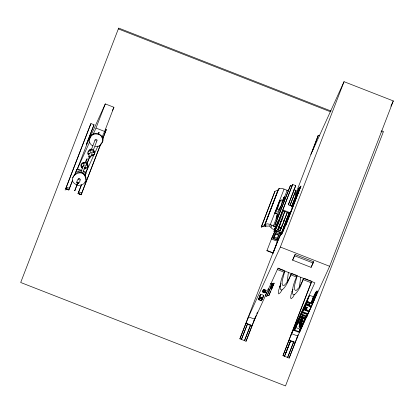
<?xml version="1.0" encoding="UTF-8"?>
<svg xmlns="http://www.w3.org/2000/svg" width="414" height="414" viewBox="0 0 414 414"><rect width="100%" height="100%" fill="white"/><g stroke="black" fill="none" stroke-linecap="round" stroke-linejoin="round"><path stroke-width="0.62" d="M81.284 164.793L81.91 167.116M83.007 162.94L83.405 163.602L84.285 163.261M85.848 180.012C84.694 163.54 61.805 179.919 78.246 185.436C95.825 183.883 79.669 161.952 72.823 177.741M86.272 164.213C86.236 165.683 88.529 164.425 87.199 163.716M89.579 156.611L86.666 164.617L89.89 156.73M86.893 158.779C87.882 158.583 85.175 160.71 85.507 162.381M86.899 164.487L86.614 164.306M94.459 153.428C94.909 146.872 83.99 151.115 89.062 155.519M261.332 298.09L261.7 297.749L261.084 298.727L260.215 298.385L260.836 296.926L260.22 297.904M260.468 297.268L260.215 298.385M261.451 298.385L261.105 297.562L260.587 297.562M280.319 227.798L279.823 227.736L280.992 228.13L279.936 230.448L278.094 229.729L279.714 225.521M299.094 326.144L300.134 324.359L299.586 324.871L299.084 326.869L299.622 327.376L300.388 327.376L300.942 326.863L301.444 324.871L300.906 324.359L299.731 324.328L299.193 323.82L299.203 323.096L300.248 321.311L301.014 321.311L301.552 321.823L301.05 323.815L300.502 324.328L301.542 322.547M299.689 322.382L299.695 321.823M300.523 320.912L301.019 318.915L301.573 318.402L302.344 318.402L302.877 318.915L302.38 320.907L301.827 321.419L301.056 321.419L300.523 320.912L300.849 320.063M301.019 318.915L301.009 319.639L301.547 320.146M300.942 326.863L301.444 324.871M301.05 323.815L301.066 323.096L300.528 322.584L299.757 322.584L299.203 323.096M302.38 320.907L302.391 320.188L301.853 319.675L301.081 319.675L300.533 320.188M303.555 317.341L303.089 318.361L302.008 317.942L302.474 316.917L303.11 316.917M303.716 317.279L303.705 317.999L303.151 318.511L302.38 318.511L301.847 318.004L302.282 316.881M66.902 188.851L67.047 189.767L67.487 189.545M79.219 193.659L79.364 194.575L80.088 194M284.589 197.633L284.356 198.875M284.713 197.25L284.18 199.372M284.697 197.68L284.589 196.997L284.17 199.025L283.347 200.21L283.533 198.777L284.356 197.592M284.879 270.834L282.244 280.589L282.089 283.088L282.369 284.806L283.062 285.624L284.123 285.489L287.037 282.462L288.413 272.448M297.195 275.641L294.561 285.401L294.685 289.614L295.379 290.431L296.44 290.302L299.353 287.269L300.73 277.261M276.241 217.474L276.273 218.582L277.266 217.345M277.815 215.311C274.741 222.152 279.02 209.774 277.339 217.143M277.515 216.646L277.613 215.057L276.842 215.854M284.646 197.773C283.932 200.811 282.86 198.86 284.397 197.126M314.676 297.506L312.668 302.225L311.944 302.8C312.094 298.561 314.583 294.059 317.083 290.731L317.233 291.647L316.72 293.516L313.538 300.497L313.879 299.25M314.692 294.778L314.179 296.647L314.329 297.562L315.054 296.988L316.265 294.012M311.794 301.884L315.489 293.034M315.473 295.762L314.257 298.732L313.533 299.312L313.388 298.396L313.9 296.522L315.566 293.05M281.53 220.113L279.502 225.33L279.797 224.497M89.647 138.845C92.079 127.315 109.896 136.656 100.291 144.657M81.646 165.864L81.998 166.687L82.929 166.185M76.818 182.646C77.242 186.533 80.787 180.835 80.135 179.552C79.711 175.665 76.171 181.368 76.818 182.646C77.268 181.529 79.193 182.222 78.665 183.371M77.651 182.781L74.737 190.787L77.961 182.9M78.287 178.832L78.406 179.769M74.96 190.704L74.67 190.543M82.609 173.135L85.279 166.195C85.926 164.539 82.81 164.544 83.421 166.2M88.068 151.974C91.52 143.751 99.489 155.757 90.656 156.14M88.384 153.206L88.524 152.906M86.195 167.463L85.263 167.96L85.005 166.997M93.414 149.868L96.959 140.662C97.611 139.006 94.495 139.011 95.101 140.662M93.103 151.239L93.305 151.979L94.247 151.86M98.822 132.609C99.608 133.287 98.46 131.269 98.361 133.81M94.335 151.721L94.133 150.981M278.027 189.69C279.134 187.718 282.327 188.158 284.04 189.157M279.61 227.586C280.537 229.009 278.881 228.404 280.532 227.948M276.241 217.283L276.754 216.004M276.547 216.496L276.143 218.871L277.473 216.853M280.589 206.332L278.979 210.146L277.81 211.833L276.93 212.273L276.578 211.352L276.847 209.313L278.803 204.226M283.388 198.72L283.021 200.697L283.657 200.381M290.033 276.79L290.944 274.171M303.079 279.507C301.035 284.894 299.048 290.902 294.452 294.659L293.391 294.794L292.698 293.976C291.798 287.72 294.633 281.592 296.9 275.905M319.789 135.906L318.247 135.306L312.228 151.477M279.481 219.974L279.181 220.781M312.663 303.239L308.963 311.452L303.71 309.403L307.162 301.822L312.472 303.736M90.283 125.033L65.728 188.784L68.807 189.985L72.75 180.038M65.133 190.093L90.945 123.579L94.025 124.785L86.236 144.833M68.807 189.985L72.548 180.297M75.074 173.74L76.885 169.305L81.501 171.106M86.474 144.124L94.025 124.785M74.815 174.672L76.885 169.305M82.034 170.584L77.439 168.788L86.743 144.621L105.296 103.909L113.917 107.273L104.613 131.445L101.963 137.262M93.072 134.472L95.991 128.076L105.296 103.909M80.761 172.415L83.431 165.476M83.871 168.959C87.442 169.688 89.274 164.146 85.682 162.93L87.204 158.898M91.349 149.723L95.111 139.937M98.667 133.929L99.132 132.728M83.183 171.034L86.06 172.157L87.421 168.617M87.871 167.442L88.555 165.672M100.799 143.994L81.123 194.797L78.044 193.592L81.325 185.099M84.999 175.562L86.122 172.912L83.235 171.784M78.044 193.592L81.527 184.841M84.973 175.893L86.122 172.912M81.123 194.797L100.597 144.248M102.91 138.25L105.679 131.047M102.646 139.192L106.341 129.592L105.316 129.194M261.255 226.815L274.922 191.325L278.037 190.119L264.494 225.899L261.379 227.105L261.255 226.815L264.391 225.599L278.037 190.119M261.379 227.105L274.922 191.325M274.601 229.723L272.133 228.761L269.716 226.101C268.049 225.661 262.74 227.452 265.095 224.3L278.762 188.81M274.901 212.946L277.98 214.147L277.851 214.442L274.772 213.236L279.802 200.226L280.827 200.624M277.613 215.057L283.119 200.811M284.454 197.287L287.14 190.305L287.011 190.6M265.095 224.3C268.852 222.603 272.474 226.07 275.926 226.815L274.912 225.061L290.447 185.451L291.989 186.057L278.301 221.599L274.461 230.024M274.912 225.061L290.447 185.451M274.73 231.633L273.959 231.333L275.527 227.312M276.293 225.268L276.982 223.482M276.386 225.609L277.318 223.203M266.916 250.749L271.812 238.029L278.705 222.908L283.6 210.188L289.759 212.594L284.863 225.314L277.97 240.436L273.074 253.156L266.916 250.749L267.046 250.46L273.204 252.866L277.613 241.419L281.416 232.875L279.88 232.275L279.745 232.564M273.959 231.333L277.934 222.608L292.631 184.447L295.71 185.648L288.361 204.728L292.212 206.234L299.555 187.154L300.326 187.454L285.634 225.614L284.863 225.314M277.613 241.419L271.455 239.013L275.258 230.469L276.8 231.069L276.552 231.705L276.423 231.995L274.88 231.395L275.015 231.105L276.552 231.705M275.677 231.447L274.989 231.354L275.3 230.567L275.921 230.81M277.458 224.812L275.393 230.179L281.551 232.585L289.355 212.31M276.454 231.747L275.755 231.659L276.071 230.867L276.697 231.11L276.423 231.995M278.55 235.183L276.738 239.359L273.659 238.159L275.476 233.977M287.399 212.47L280.112 230.862L277.649 229.899L279.714 224.538M280.863 221.562L284.76 211.435M277.649 229.899L284.935 211.507M278.094 229.729L281.002 222.603M281.463 221.402L283.083 217.195M288.258 204.858L295.71 185.648M279.936 230.448L280.863 228.042M276.738 239.359L277.225 238.086L274.151 236.886M281.225 227.524L281.918 225.723M283.305 222.121L283.999 220.32M280.112 230.862L281.95 226.096M283.781 221.335L286.995 212.993M289.976 205.251L295.886 190.43L293.914 189.659M290.152 205.318L295.886 190.43M281.039 233.801L279.502 233.201L279.88 232.275M280.304 233.248L279.6 233.16L279.916 232.368M280.231 233.408L280.475 232.771M256.323 315.059L246.04 341.239L239.882 338.833L278.136 239.483M295.565 194.218L318.247 135.306M239.882 338.833L248.555 316.845L254.713 319.251M280.444 233.31L280.997 233.703L281.313 232.916L280.62 232.823M291.653 206.348L296.243 194.42L299.555 187.154M289.381 212.361L285.732 221.826L289.609 212.744M291.658 206.441L297.982 191.004M292.067 206.358L299.224 187.878M280.889 234.039L281.655 234.34L283.264 230.163M282.322 232.885L284.387 227.519M291.968 207.926L292.651 206.151M247.174 324.498L241.419 339.433L247.644 323.805L247.443 324.24L250.522 325.445L250.724 325.011L244.498 340.639L250.48 325.109M258.388 299.632L260.696 294.183L263.775 295.384L262.797 297.93L261.467 300.833L258.388 299.632L260.696 294.183M259.604 296.481L260.271 294.747M258.838 299.462L259.894 297.143L262.347 298.101L261.291 300.419L258.838 299.462L259.857 297.029M262.471 291.911L263.63 289.334L266.093 290.297L265.995 290.55L263.532 289.588L262.471 291.911L264.934 292.874L266.093 290.297M262.699 291.823C262.414 288.097 267.946 290.188 264.846 292.662L262.75 291.699M262.926 291.735L264.675 290.24L264.753 292.45L262.926 291.735L264.675 290.24M247.23 319.753L280.361 247.049L344.034 81.682L393.3 100.928L329.627 266.295L296.719 338.502M261.291 300.419L262.838 296.828M261.467 300.833L263.775 295.384M264.753 292.45L262.978 291.611M246.04 341.239L253.389 322.159L277.903 268.36L314.852 282.793L290.338 336.592M253.616 321.554L255.479 316.726M256.783 313.864L257.477 312.068M264.934 292.874L265.032 292.62L262.569 291.658M268.308 288.739L267.863 289.898L269.405 290.499L271.853 284.139L270.311 283.538M267.066 291.642L265.214 295.715L266.751 296.315L267.196 295.156M270.311 288.408L272.272 283.321L274.14 283.192L268.867 295.555L267.33 294.949L270.311 288.408L272.179 288.284M272.153 284.594L271.196 287.078L272.303 287L273.256 284.516L272.153 284.594L270.88 287.383M268.867 295.555L270.394 291.596M280.997 283.497L278.627 290.255L278.301 292.781L278.736 293.919L280.526 292.496L282.006 289.831M280.589 284.661L279.636 287.031L280.583 284.837M292.615 260.152L295.094 254.517L313.569 261.736L313.077 263.004L311.09 267.366L292.615 260.152L295.094 254.517M292.905 289.469L290.944 295.068L290.618 297.588L291.052 298.732L292.843 297.309L294.323 294.639M311.09 267.366L313.569 261.736M291.663 333.684L297.821 336.085L289.148 358.079L282.99 355.673L311.25 282.27M282.99 355.673L311.716 281.598M293.816 330.346L301.909 311.99L293.816 330.346L299.358 332.514L306.614 316.337M290.281 341.338L284.532 356.273L290.752 340.644L285.262 354.363M294.675 330.015L300.781 316.612L305.123 318.304L299.011 331.712L294.675 330.015L295.653 327.474L299.995 329.166L304.776 318.671L303.151 318.035M312.415 303.876L315.075 297.433L312.622 303.793L306.66 316.881L301.118 314.718L303.565 308.358L309.532 295.27L313.377 296.776L310.93 303.136M303.597 309.698L308.818 311.737L306.577 316.684L301.33 314.635L302.505 311.954M307.628 314.34L302.406 312.301L302.65 311.664L307.871 313.703L308.823 311.623M303.71 309.403L305.76 304.808M307.162 301.822L307.411 301.19L305.905 304.585L311.157 306.639M301.118 314.718L307.079 301.63L309.532 295.27M304.538 308.772L305.428 306.774L307.276 307.493L307.178 307.752L305.33 307.028L304.538 308.772L306.386 309.496L307.276 307.493M306.707 303.276L306.955 302.639L308.715 301.956L309.418 303.602L309.17 304.233L307.411 304.916L306.707 303.276L308.471 302.593L308.715 301.956M299.193 323.82L299.524 322.806M299.632 322.697L300.124 321.43M299.757 322.584L300.248 321.311M300.523 320.746L301.014 319.473M300.957 319.789L301.449 318.521M301.081 319.675L301.573 318.402M301.847 317.838L302.173 316.989M300.528 322.584L301.014 321.311M299.25 326.444L299.576 325.595M301.853 319.675L302.344 318.402M299.715 325.632L300.207 324.359M293.588 341.948L287.611 357.473L293.831 341.845L293.635 342.285L290.556 341.079M301.061 323.256L301.552 321.823M301.827 321.419L302.153 320.571M301.951 321.305L302.877 318.915M300.952 326.144L300.414 325.632L300.906 324.359M303.151 318.511L303.478 317.662M303.276 318.397L303.602 317.548M300.388 327.376L301.392 324.824M308.715 305.682L309.967 302.841M299.011 331.712L299.995 329.166M289.148 358.079L296.496 338.994M296.729 338.393L298.121 334.771M299.358 332.514L300.616 329.244M306.577 316.684L306.821 316.048L301.573 313.998M306.66 316.881L308.44 312.254M308.963 311.452L309.206 310.821L303.954 308.766M280.516 222.623L280.252 223.301L280.516 222.722M282.576 224.812L283.994 221.076L283.859 221.376M277.954 223.912L278.161 223.389M281.023 221.335L281.396 220.414M282.472 225.071L281.965 226.292M283.595 198.234C282.721 199.103 282.596 202.684 283.885 200.014M283.973 199.864L284.314 199.082M284.584 271.092C282.317 276.785 279.481 282.907 280.381 289.163L281.075 289.986L282.136 289.852C286.105 286.778 287.875 281.758 289.847 277.318M291.622 273.463L287.037 282.462M292.9 289.65L291.953 291.839L292.217 291.259M303.938 278.275L299.353 287.269M90.216 125.178L90.945 123.579M77.439 168.788L89.631 142.033M112.329 110.766L113.917 107.273M86.06 172.157L97.983 145.982M105.617 131.191L106.341 129.592M279.667 200.516L279.802 200.226M269.716 226.101L284.061 189.105L288.128 190.694M270.922 227.431L271.915 225.247M283.347 200.21L283.611 199.631M282.746 201.721L282.881 201.427M280.299 208.082L280.433 207.787M277.478 215.451L276.712 216.558L276.536 217.899L277.308 216.791L277.742 214.768L276.619 216.294M276.536 217.899L276.806 217.314M276.273 218.582L273.323 226.142L275.486 226.986L274.291 229.604M291.306 187.356L292.631 184.447M283.6 210.188L283.269 210.912L289.427 213.319L289.759 212.594M310.898 154.386L344.034 81.682M276.071 230.867L276.697 231.11M276.666 231.364L276.8 231.069M273.659 238.159L275.512 234.091L278.591 235.292M279.502 233.201L279.631 232.911L281.173 233.512M298.204 192.106L300.988 186L286.297 224.16L281.655 234.34M296.543 196.148L298.753 191.304L286.995 221.05M273.074 253.156L273.204 252.866M271.092 285.903L272.272 283.321M266.751 296.315L269.405 290.499M272.008 287.259L273.256 284.516M271.336 289.345L274.14 283.192M390.894 106.207L393.3 100.928M311.918 281.344L311.256 282.798L302.908 279.543M301.33 314.635L302.261 312.591L307.509 314.64M302.406 312.301L303.602 309.584M295.922 326.884L298.846 320.462M300.171 317.559L299.11 319.882L300.74 320.519M316.363 291.306L312.306 300.015M311.944 302.8L315.126 295.819L315.846 295.244L316.72 293.516M314.05 298.623L314.583 297.464M315.644 295.135L316.353 293.578M316.436 293.391L317.233 291.647M312.668 302.225L315.846 295.244M300.828 328.695L302.681 324.628M303.214 323.463L306.391 316.482M313.517 300.849L315.075 297.433M283.466 198.523L283.818 197.794M283.75 200.304L284.107 199.569M313.978 296.543L312.591 300.14L312.741 301.056L313.46 300.481M283.688 198.083L284.521 197.023M81.273 164.632L83.116 162.93L85.682 162.93M96.959 140.662L96.638 141.05M91.07 150.442L90.04 150.706L90.055 149.708M89.662 153.532L88.953 153.915L88.384 153.371M86.578 164.41C89.041 165.248 84.456 165.926 86.712 164.311M92.933 154.805L92.218 155.188L91.649 154.645M87.23 167.116C91.09 159.162 76.383 162.019 82.277 168.332M80.135 179.552L79.586 180.064M84.72 182.388L85.615 180.965M278.979 189.017L279.641 188.763M283.911 197.716L284.123 197.452M91.742 153.77C93.409 152.243 89.61 151.265 90.205 153.382M93.388 154.883L94.014 154.298M302.443 320.032L302.867 319.639M263.123 291.71L264.536 290.571L264.639 292.3M67.751 188.965L67.187 189.032M83.271 162.521L84.083 162.521M306.169 308.989C308.171 307.493 303.871 306.919 305.341 308.885M90.205 149.625L90.718 149.625M91.779 155.504L92.622 155.291M84.989 168.322L85.838 168.11M265.591 225.796C266.994 225.226 264.608 224.248 265.131 225.614M272.091 284.749L273.199 284.677M271.253 286.928L272.36 286.85M95.07 146.54C103.34 148.16 105.637 134.71 97.005 134.058C90.216 132.63 86.195 143.032 92.886 145.842M300.414 325.632L299.648 325.632L300.109 326.103L300.88 326.103M265.063 226.354C266.994 226.329 264.251 224.636 264.976 226.339M331.107 111.061L118.658 28.074L20.7 282.488L285.51 385.926L383.467 131.512L381.661 130.808M118.337 28.918L330.413 111.754M381.025 131.523L382.231 131.994M294.002 193.545L296.243 194.42M295.529 196.386L296.3 196.686M95.991 128.076L104.613 131.445M276.764 220.998L278.301 221.599M277.934 222.608L278.705 222.908M278.974 226.991L281.437 227.954M279.15 227.41L279.843 227.679M275.129 230.758L281.287 233.165M274.637 232.031L280.796 234.438M280.361 247.049L329.627 266.295M294.602 255.79L313.077 263.004M76.223 170.759L80.264 172.338M83.147 173.466L85.46 174.366M277.965 268.086L283.963 270.425M291.704 273.452L293.443 274.13M294.597 274.58L296.916 275.486M304.119 278.301L308.316 279.942M309.517 280.407L311.318 281.111M66.457 187.185L69.536 188.386M78.774 191.992L81.853 193.198M277.282 269.53L284.434 272.324M290.99 274.886L296.357 276.982M65.795 188.639L68.874 189.84M78.111 193.447L81.191 194.652M307.079 301.63L312.622 303.793M306.148 303.948L311.4 306.003L311.023 306.929L305.77 304.875M259.718 296.724L262.797 297.93M259.33 298.189L261.783 299.146M300.44 315.81L305.982 317.973M300.435 316.974L302.065 317.61M301.827 320.943L303.452 321.58M297.785 322.791L299.415 323.427M300.497 323.851L302.127 324.488M246.102 323.205L252.261 325.611M289.215 340.044L295.373 342.45M277.742 214.768L277.877 215.114M308.471 302.593L309.17 304.233M314.976 294.903L315.126 295.819M81.356 166.661C82.489 168.953 83.105 164.715 81.356 166.661M82.759 163.577C83.892 165.869 84.513 161.631 82.759 163.577M84.622 167.934C85.755 170.232 86.376 165.988 84.622 167.934M88.141 153.842C89.274 156.14 89.895 151.897 88.141 153.842M88.674 156.715C90.562 160.632 91.639 153.403 88.674 156.715M89.548 150.758C90.676 153.056 91.297 148.812 89.548 150.758M91.406 155.121C92.539 157.413 93.16 153.175 91.406 155.121M92.814 152.036C93.947 154.329 94.563 150.091 92.814 152.036M299.26 326.206L299.689 327.226L300.781 326.801L300.347 325.787L299.26 326.206M299.363 323.158L299.798 324.178L300.895 323.753L300.46 322.734L299.363 323.158M300.693 320.25L301.128 321.264L302.215 320.845L301.78 319.831L300.693 320.25M304.88 308.539C306.298 311.411 307.074 306.112 304.88 308.539M277.696 208.118L277.742 209.65L278.379 209.898C280.832 207.388 282.296 203.579 282.162 200.071L281.908 199.771L281.034 200.216L279.864 201.897L278.255 205.711L277.696 208.118M283.849 226.898L285.841 221.8L283.849 226.898M275.17 233.279L272.79 238.495L277.085 240.172L279.46 234.955L275.17 233.279"/></g></svg>
